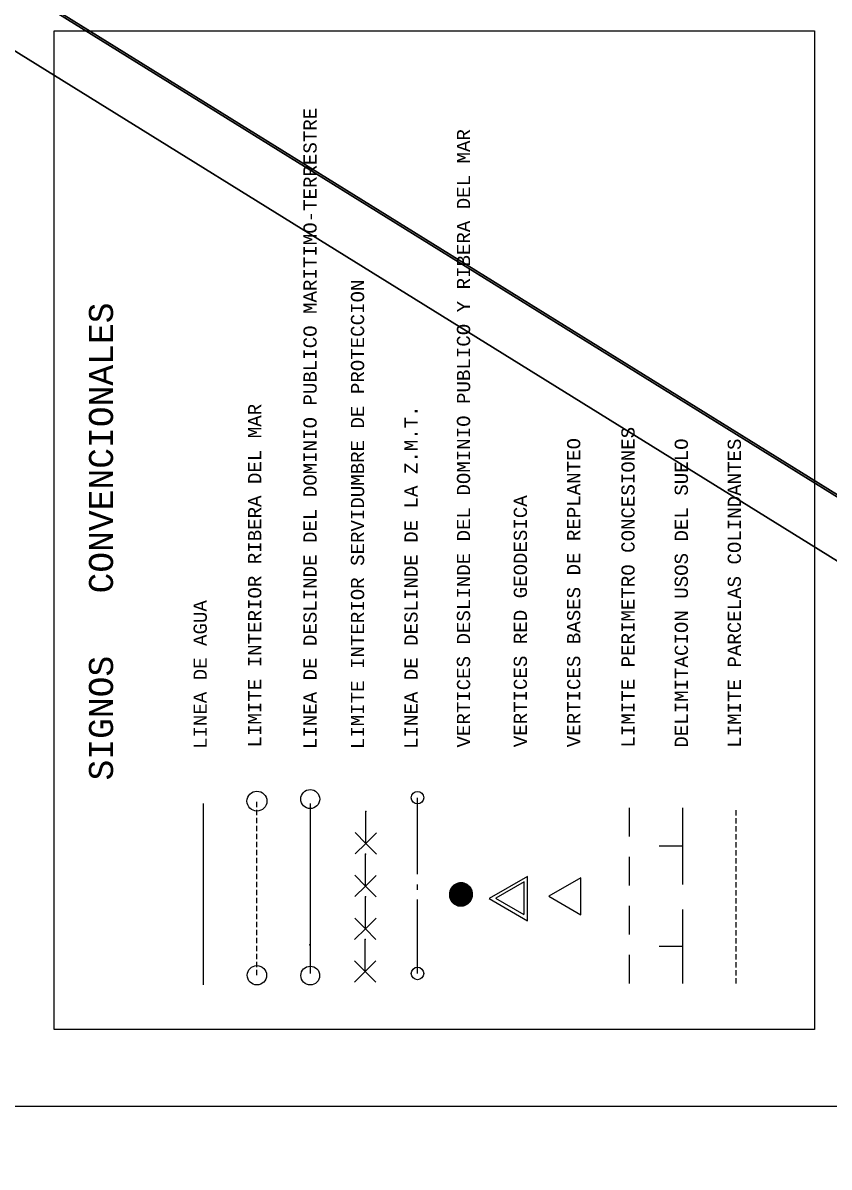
# Model space of a CAD drawing. Extents: x 730354 to 731930, y 4378581 to 4379608.
# Drawn here: x 730486.8 to 730562.4, y 4379415.3 to 4379522.5 of the extents above; entities that cross this region are included whole.
import ezdxf
from ezdxf.enums import TextEntityAlignment as Align

# ---------------------------------------------------------------- set-up
doc = ezdxf.new("R2010")
doc.units = 0
doc.header["$MEASUREMENT"] = 0
doc.linetypes.add('DASHED', pattern=[0.75, 0.5, -0.25])
doc.layers.get('0').update_dxf_attribs({"linetype": 'CONTINUOUS'})
doc.styles.add('MONOTXT', font='MONOTXT', dxfattribs={"height": 0.2})

# ---------------------------------------------------------------- blocks, each defined once
blk = doc.blocks.new('PROT')
at = {"color": 7, "linetype": 'CONTINUOUS'}
for q in [(-1, 1), (-1, -1), (1, 1.01), (3, 0.01), (1, -0.99)]:
    blk.add_line((0, 0), q, dxfattribs=at)
for p in [(0, 0), (3, 0.01)]:
    blk.add_point(p, dxfattribs=at)

msp = doc.modelspace()

# ---------------------------------------------------------------- linework, layer by layer
at = {"color": 5, "linetype": 'CONTINUOUS'}
msp.add_line((730503.77, 4379432.37), (730503.77, 4379449.37), dxfattribs=at)
at = {"color": 5, "linetype": 'DASHED'}
msp.add_line((730508.77, 4379433.28), (730508.77, 4379449.6), dxfattribs=at)
at = {"color": 3, "linetype": 'CONTINUOUS'}
msp.add_line((730513.79, 4379433.45), (730513.79, 4379449.37), dxfattribs=at)
at = {"color": 7, "linetype": 'CONTINUOUS'}
for p, q in [((730523.83, 4379442.75), (730523.83, 4379449.92)), ((730543.69, 4379446.27), (730543.69, 4379448.97)), ((730543.69, 4379446.27), (730543.69, 4379448.97)), ((730548.69, 4379441.8), (730548.69, 4379448.97)), ((730548.69, 4379445.39), (730546.5, 4379445.39)), ((730543.69, 4379441.68), (730543.69, 4379444.38)), ((730543.69, 4379441.68), (730543.69, 4379444.38)), ((730534.15, 4379442.55), (730530.54, 4379440.47)), ((730534.15, 4379442.55), (730530.54, 4379440.47)), ((730533.83, 4379442.03), (730531.16, 4379440.5)), ((730533.83, 4379438.96), (730533.83, 4379442.03)), ((730534.15, 4379438.38), (730534.15, 4379442.55)), ((730534.15, 4379438.38), (730534.15, 4379442.55)), ((730539.15, 4379442.42), (730536.14, 4379440.69)), ((730539.15, 4379442.42), (730536.14, 4379440.69)), ((730539.15, 4379438.95), (730539.15, 4379442.42)), ((730539.15, 4379438.95), (730539.15, 4379442.42)), ((730523.83, 4379441.3), (730523.83, 4379441.78)), ((730523.83, 4379433.45), (730523.83, 4379440.38)), ((730530.54, 4379440.47), (730534.15, 4379438.38)), ((730530.54, 4379440.47), (730534.15, 4379438.38)), ((730531.14, 4379440.5), (730533.8, 4379438.96)), ((730536.14, 4379440.69), (730539.15, 4379438.95)), ((730536.14, 4379440.69), (730539.15, 4379438.95)), ((730543.69, 4379437.09), (730543.69, 4379439.79)), ((730543.69, 4379437.09), (730543.69, 4379439.79)), ((730548.69, 4379432.5), (730548.69, 4379439.43)), ((730548.69, 4379435.97), (730546.5, 4379435.97)), ((730543.69, 4379432.5), (730543.69, 4379435.2)), ((730543.69, 4379432.5), (730543.69, 4379435.2))]:
    msp.add_line(p, q, dxfattribs=at)
at = {"color": 7, "linetype": 'DASHED'}
msp.add_line((730553.69, 4379432.5), (730553.69, 4379448.97), dxfattribs=at)
at = {"color": 7, "linetype": 'CONTINUOUS'}
msp.add_lwpolyline([(730489.77, 4379428.19), (730489.77, 4379521.78), (730561.04, 4379521.78), (730561.04, 4379428.19)], close=True, dxfattribs=at)
for centre, radius in [((730508.77, 4379449.6), 0.933), ((730513.77, 4379449.79), 0.89), ((730523.83, 4379449.92), 0.588), ((730508.77, 4379433.28), 0.907), ((730513.77, 4379433.25), 0.88), ((730523.83, 4379433.45), 0.588)]:
    msp.add_circle(centre, radius, dxfattribs=at)
msp.add_point((730513.74, 4379436.14), dxfattribs=at)
msp.add_point((730513.74, 4379436.14), dxfattribs=at)
msp.add_point((730513.74, 4379436.14), dxfattribs=at)
msp.add_point((730513.74, 4379436.14), dxfattribs=at)
msp.add_point((730513.74, 4379436.14), dxfattribs=at)
msp.add_point((730513.74, 4379436.14), dxfattribs=at)

# ---------------------------------------------------------------- block references
at = {"color": 7, "linetype": 'CONTINUOUS', "xscale": 1.000000219627556, "yscale": 1.000000219627556, "rotation": 89.69477402633788}
for p in [(730518.98, 4379445.64), (730518.96, 4379441.64), (730518.94, 4379437.64), (730518.92, 4379433.64)]:
    msp.add_blockref('PROT', p, dxfattribs=at)

# ---------------------------------------------------------------- texts
at = {"color": 7, "linetype": 'CONTINUOUS', "style": 'MONOTXT'}
for s, p in [('LINEA DE DESLINDE DEL DOMINIO PUBLICO MARITIMO-TERRESTRE', (730514.37, 4379454.47)), ('VERTICES DESLINDE DEL DOMINIO PUBLICO Y RIBERA DEL MAR', (730528.76, 4379454.62)), ('LIMITE INTERIOR SERVIDUMBRE DE PROTECCION', (730518.82, 4379454.47)), ('LIMITE INTERIOR RIBERA DEL MAR', (730509.18, 4379454.63)), ('LINEA DE DESLINDE DE LA Z.M.T.', (730523.84, 4379454.49)), ('LIMITE PERIMETRO CONCESIONES', (730544.18, 4379454.62)), ('VERTICES BASES DE REPLANTEO', (730539.09, 4379454.65)), ('DELIMITACION USOS DEL SUELO', (730549.18, 4379454.61)), ('LIMITE PARCELAS COLINDANTES', (730554.15, 4379454.6)), ('VERTICES RED GEODESICA', (730534.09, 4379454.65)), ('LINEA DE AGUA', (730504.07, 4379454.48))]:
    msp.add_text(s, height=1.24, rotation=90, dxfattribs=at).set_placement(p)
msp.add_text('SIGNOS   CONVENCIONALES   ', height=2.25, rotation=90, dxfattribs=at).set_placement((730494.15, 4379476.85), align=Align.MIDDLE)

# ---------------------------------------------------------------- meshes
at = {"color": 7, "linetype": 'CONTINUOUS'}
mesh = msp.add_polyface(dxfattribs=at)
corners = [(730354.5, 4378581), (730354.5, 4378581), (730354.5, 4378771.96), (730662.5, 4378581), (730354.5, 4378946.49), (730944, 4378581), (730354.5, 4379607.5), (730944, 4379242.01), (730944, 4379607.5)]
mesh.append_faces([[corners[k] for k in face] for face in [(0, 1, 3, 2), (2, 3, 5, 4), (4, 5, 7, 6), (6, 7, 8, 8)]], dxfattribs={"vtx0": -1, "vtx2": -1, "color": 7})
mesh = msp.add_polyface(dxfattribs=at)
corners = [(730364.5, 4379421), (730364.5, 4379421), (730364.5, 4379595.27), (730645.58, 4379421), (730364.5, 4379601.5), (730645.58, 4379427.23), (730645.58, 4379601.5)]
mesh.append_faces([[corners[k] for k in face] for face in [(0, 1, 3, 2), (2, 3, 5, 4), (4, 5, 6, 6)]], dxfattribs={"vtx0": -1, "vtx2": -1, "color": 7})
mesh = msp.add_polyface(dxfattribs=at)
corners = [(730527.35, 4379439.93), (730527.29, 4379439.97), (730527.37, 4379439.92), (730527.23, 4379440.01), (730527.4, 4379439.91), (730527.22, 4379440.02), (730527.41, 4379439.9), (730527.18, 4379440.05), (730527.47, 4379439.87), (730527.18, 4379440.05), (730527.47, 4379439.87), (730527.16, 4379440.07), (730527.53, 4379439.84), (730527.13, 4379440.1), (730527.57, 4379439.83), (730527.11, 4379440.12), (730527.6, 4379439.82), (730527.09, 4379440.15), (730527.65, 4379439.8), (730527.08, 4379440.16), (730527.66, 4379439.8), (730527.04, 4379440.2), (730527.69, 4379439.8), (730527.02, 4379440.23), (730527.73, 4379439.79), (730527, 4379440.26), (730527.77, 4379439.78), (730526.99, 4379440.28), (730527.8, 4379439.78), (730526.97, 4379440.32), (730527.84, 4379439.78), (730526.95, 4379440.35), (730527.87, 4379439.78), (730526.93, 4379440.38), (730527.9, 4379439.78), (730526.92, 4379440.41), (730527.94, 4379439.78), (730526.91, 4379440.44), (730527.97, 4379439.78), (730526.9, 4379440.46), (730528, 4379439.78), (730526.88, 4379440.5), (730528.03, 4379439.78), (730526.87, 4379440.53), (730528.07, 4379439.79), (730526.86, 4379440.57), (730528.11, 4379439.8), (730526.85, 4379440.6), (730528.14, 4379439.8), (730526.84, 4379440.64), (730528.18, 4379439.81), (730526.83, 4379440.67), (730528.21, 4379439.82), (730526.83, 4379440.7), (730528.24, 4379439.83), (730526.83, 4379440.73), (730528.27, 4379439.84), (730526.83, 4379440.77), (730528.3, 4379439.86), (730526.83, 4379440.8), (730528.33, 4379439.87), (730526.82, 4379440.84), (730528.36, 4379439.88), (730526.82, 4379440.88), (730528.4, 4379439.9), (730526.82, 4379440.91), (730528.43, 4379439.91), (730526.82, 4379440.94), (730528.46, 4379439.93), (730526.83, 4379440.98), (730528.49, 4379439.95), (730526.83, 4379441.01), (730528.51, 4379439.97), (730526.84, 4379441.04), (730528.54, 4379439.99), (730526.85, 4379441.08), (730528.57, 4379440.01), (730526.85, 4379441.11), (730528.59, 4379440.03), (730526.86, 4379441.14), (730528.62, 4379440.05), (730526.87, 4379441.18), (730528.65, 4379440.08), (730526.88, 4379441.21), (730528.67, 4379440.1), (730526.89, 4379441.24), (730528.69, 4379440.12), (730526.91, 4379441.27), (730528.72, 4379440.15), (730526.92, 4379441.3), (730528.74, 4379440.17), (730526.93, 4379441.33), (730528.76, 4379440.2), (730526.95, 4379441.37), (730528.78, 4379440.23), (730526.96, 4379441.4), (730528.8, 4379440.26), (730526.98, 4379441.43), (730528.82, 4379440.29), (730527, 4379441.46), (730528.84, 4379440.32), (730527.02, 4379441.48), (730528.85, 4379440.34), (730527.04, 4379441.51), (730528.87, 4379440.38), (730527.06, 4379441.54), (730528.88, 4379440.41), (730527.09, 4379441.57), (730528.9, 4379440.44), (730527.11, 4379441.59), (730528.91, 4379440.47), (730527.13, 4379441.61), (730528.92, 4379440.5), (730527.16, 4379441.64), (730528.93, 4379440.54), (730527.18, 4379441.66), (730528.94, 4379440.57), (730527.21, 4379441.68), (730528.95, 4379440.6), (730527.24, 4379441.71), (730528.96, 4379440.64), (730527.26, 4379441.73), (730528.97, 4379440.67), (730527.29, 4379441.74), (730528.97, 4379440.7), (730527.32, 4379441.76), (730528.97, 4379440.73), (730527.35, 4379441.78), (730528.98, 4379440.77), (730527.38, 4379441.8), (730528.98, 4379440.81), (730527.41, 4379441.81), (730528.98, 4379440.84), (730527.44, 4379441.83), (730528.98, 4379440.88), (730527.47, 4379441.85), (730528.98, 4379440.91), (730527.5, 4379441.86), (730528.97, 4379440.95), (730527.53, 4379441.87), (730528.97, 4379440.98), (730527.56, 4379441.88), (730528.97, 4379441.01), (730527.59, 4379441.89), (730528.96, 4379441.04), (730527.63, 4379441.9), (730528.95, 4379441.08), (730527.66, 4379441.91), (730528.95, 4379441.11), (730527.7, 4379441.92), (730528.94, 4379441.15), (730527.73, 4379441.92), (730528.93, 4379441.18), (730527.76, 4379441.93), (730528.92, 4379441.21), (730527.8, 4379441.93), (730528.91, 4379441.24), (730527.83, 4379441.93), (730528.9, 4379441.27), (730527.86, 4379441.93), (730528.88, 4379441.3), (730527.9, 4379441.94), (730528.86, 4379441.34), (730527.9, 4379441.94), (730528.85, 4379441.37), (730527.94, 4379441.93), (730528.84, 4379441.39), (730527.97, 4379441.93), (730528.82, 4379441.43), (730528.01, 4379441.93), (730528.79, 4379441.46), (730528.04, 4379441.93), (730528.78, 4379441.48), (730528.06, 4379441.93), (730528.75, 4379441.52), (730528.11, 4379441.92), (730528.74, 4379441.54), (730528.15, 4379441.91), (730528.72, 4379441.56), (730528.17, 4379441.9), (730528.69, 4379441.59), (730528.21, 4379441.89), (730528.67, 4379441.61), (730528.24, 4379441.88), (730528.65, 4379441.64), (730528.29, 4379441.86), (730528.59, 4379441.68), (730528.3, 4379441.86), (730528.59, 4379441.68), (730528.3, 4379441.86), (730528.57, 4379441.7), (730528.36, 4379441.83), (730528.56, 4379441.71), (730528.48, 4379441.76), (730528.38, 4379441.82), (730528.54, 4379441.73), (730528.44, 4379441.79), (730528.42, 4379441.8), (730528.43, 4379441.8)]
mesh.append_faces([[corners[k] for k in face] for face in [(0, 0, 2, 1), (1, 2, 4, 3), (3, 4, 6, 5), (5, 6, 8, 7), (7, 8, 10, 9), (9, 10, 12, 11), (11, 12, 14, 13), (13, 14, 16, 15), (15, 16, 18, 17), (17, 18, 20, 19), (19, 20, 22, 21), (21, 22, 24, 23), (23, 24, 26, 25), (25, 26, 28, 27), (27, 28, 30, 29), (29, 30, 32, 31), (31, 32, 34, 33), (33, 34, 36, 35), (35, 36, 38, 37), (37, 38, 40, 39), (39, 40, 42, 41), (41, 42, 44, 43), (43, 44, 46, 45), (45, 46, 48, 47), (47, 48, 50, 49), (49, 50, 52, 51), (51, 52, 54, 53), (53, 54, 56, 55), (55, 56, 58, 57), (57, 58, 60, 59), (59, 60, 62, 61), (61, 62, 64, 63), (63, 64, 66, 65), (65, 66, 68, 67), (67, 68, 70, 69), (69, 70, 72, 71), (71, 72, 74, 73), (73, 74, 76, 75), (75, 76, 78, 77), (77, 78, 80, 79), (79, 80, 82, 81), (81, 82, 84, 83), (83, 84, 86, 85), (85, 86, 88, 87), (87, 88, 90, 89), (89, 90, 92, 91), (91, 92, 94, 93), (93, 94, 96, 95), (95, 96, 98, 97), (97, 98, 100, 99), (99, 100, 102, 101), (101, 102, 104, 103), (103, 104, 106, 105), (105, 106, 108, 107), (107, 108, 110, 109), (109, 110, 112, 111), (111, 112, 114, 113), (113, 114, 116, 115), (115, 116, 118, 117), (117, 118, 120, 119), (119, 120, 122, 121), (121, 122, 124, 123), (123, 124, 126, 125), (125, 126, 128, 127), (127, 128, 130, 129), (129, 130, 132, 131), (131, 132, 134, 133), (133, 134, 136, 135), (135, 136, 138, 137), (137, 138, 140, 139), (139, 140, 142, 141), (141, 142, 144, 143), (143, 144, 146, 145), (145, 146, 148, 147), (147, 148, 150, 149), (149, 150, 152, 151), (151, 152, 154, 153), (153, 154, 156, 155), (155, 156, 158, 157), (157, 158, 160, 159), (159, 160, 162, 161), (163, 162, 164, 165), (165, 164, 166, 167), (167, 166, 168, 169), (169, 168, 170, 171), (171, 170, 172, 173), (173, 172, 174, 175), (175, 174, 176, 177), (177, 176, 178, 179), (179, 178, 180, 181), (181, 180, 182, 183), (183, 182, 184, 185), (185, 184, 186, 187), (187, 186, 188, 189), (189, 188, 190, 191), (191, 190, 192, 194), (194, 193, 196, 197), (193, 192, 195, 195), (197, 196, 198, 198)]], dxfattribs={"vtx0": -1, "vtx2": -1, "color": 7})

doc.saveas('drawing.dxf')
